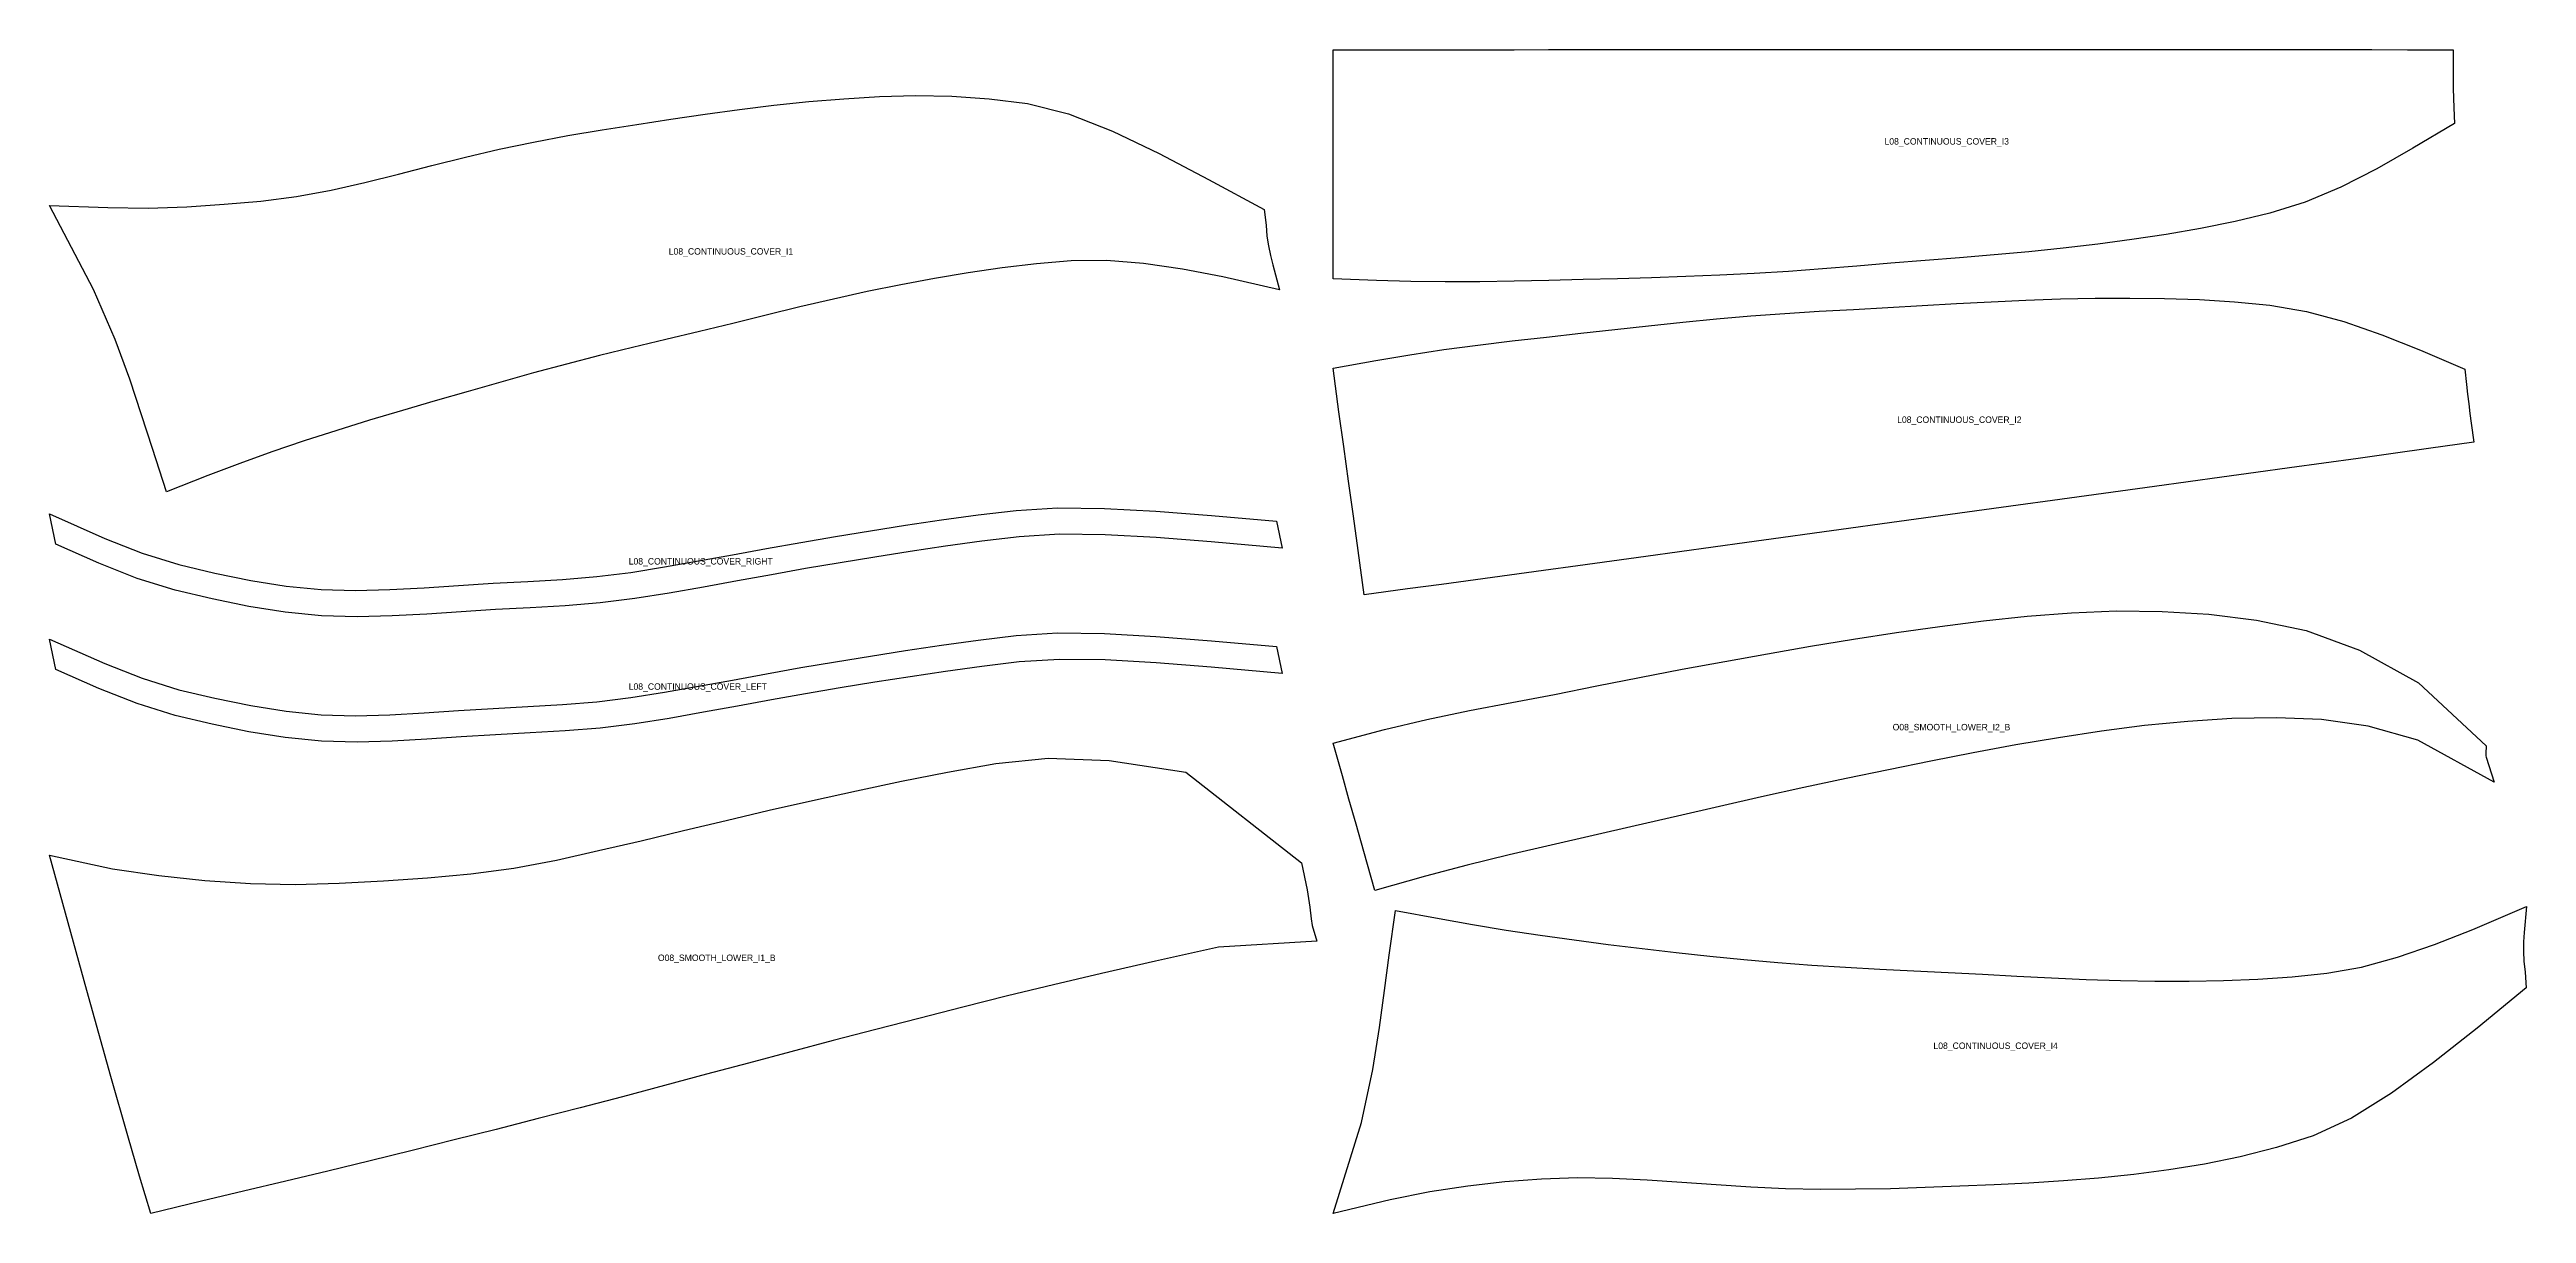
# Model space of a CAD drawing. Header units: millimetres. Extents: x 15 to 21550, y 15 to 1461.
# Drawn here: x 5344 to 8422, y 15 to 1461 of the extents above; entities that cross this region are included whole.
import ezdxf

# ---------------------------------------------------------------- set-up
doc = ezdxf.new("R2010")
doc.units = ezdxf.units.MM

msp = doc.modelspace()

# ---------------------------------------------------------------- linework, layer by layer
for points in [[(6939.4, 1460.8), (6993.9, 1460.8), (7036.4, 1460.9), (7078.9, 1460.9), (7121.6, 1461), (7164.4, 1461), (7207.2, 1461.1), (7249.9, 1461.1), (7292.4, 1461.2), (7334.8, 1461.2), (7377.1, 1461.2), (7419.5, 1461.2), (7461.8, 1461.2), (7504.2, 1461.2), (7546.7, 1461.2), (7589.1, 1461.2), (7631.6, 1461.2), (7674.1, 1461.2), (7716.9, 1461.2), (7759.8, 1461.2), (7802.7, 1461.2), (7845.5, 1461.2), (7888, 1461.2), (7930.5, 1461.2), (7972.9, 1461.2), (8015.2, 1461.2), (8057.6, 1461.2), (8100.1, 1461.2), (8142.9, 1461.2), (8186.2, 1461.1), (8230.1, 1461.1), (8274.5, 1461), (8331.1, 1460.8), (8331.2, 1436.8), (8331.3, 1424.8), (8331.4, 1412.7), (8331.6, 1400.7), (8332, 1388.7), (8332.7, 1369.5), (8281.3, 1338.5), (8236.2, 1313), (8191.5, 1290.3), (8147.1, 1271.5), (8103.4, 1257.7), (8060.2, 1247.4), (8017.4, 1238.7), (7974.7, 1231.4), (7932.1, 1225.1), (7889.5, 1219.5), (7846.8, 1214.4), (7803.8, 1210), (7760.8, 1206), (7717.9, 1202.4), (7675.1, 1199), (7632.6, 1195.6), (7590.1, 1192.1), (7547.6, 1188.7), (7505.1, 1185.6), (7462.5, 1182.9), (7420, 1180.8), (7377.6, 1179.2), (7335.1, 1177.7), (7292.7, 1176.5), (7250.2, 1175.4), (7207.5, 1174.3), (7164.6, 1173.3), (7121.6, 1172.6), (7078.8, 1172.4), (7036.1, 1172.9), (6993.4, 1174.1), (6939.4, 1176.3), (6939.3, 1231.3), (6939.3, 1274.8), (6939.4, 1318.3), (6939.4, 1361.8), (6939.4, 1405.3), (6939.4, 1460.8)], [(5344.4, 1267.4), (5417, 1264.8), (5467.1, 1264.2), (5515, 1265.8), (5561.3, 1269), (5606.8, 1273), (5651.2, 1278.7), (5694.3, 1286.4), (5736.3, 1296.1), (5778, 1306.5), (5819.6, 1317.1), (5861.3, 1327.4), (5903.3, 1337.3), (5945.8, 1346.2), (5988.5, 1354.2), (6031.3, 1361.5), (6074, 1368.2), (6116.5, 1374.6), (6159, 1380.8), (6201.7, 1386.6), (6244.6, 1392), (6287.9, 1396.5), (6331.6, 1400), (6375.7, 1402.7), (6420.3, 1403.9), (6465.7, 1403.2), (6512.1, 1400), (6559.8, 1394), (6610.6, 1381.3), (6665.3, 1359.9), (6723.4, 1332.1), (6784.6, 1299.9), (6853.7, 1262.3), (6856.2, 1242.9), (6857.2, 1229.2), (6859.1, 1217.1), (6861.5, 1205.4), (6864.4, 1193.8), (6873, 1162.8), (6802.2, 1178.8), (6752.2, 1188.4), (6703.9, 1195.5), (6657.8, 1199.2), (6613.9, 1198.7), (6571, 1195.1), (6528.3, 1190.1), (6486.1, 1183.9), (6444.1, 1176.8), (6402.2, 1168.9), (6360.4, 1160.4), (6318.5, 1151.2), (6276.7, 1141.5), (6235, 1131.3), (6193.3, 1121), (6151.9, 1110.9), (6110.4, 1101), (6069, 1091), (6027.8, 1080.9), (5986.8, 1070.3), (5946, 1059.3), (5905.2, 1048), (5864.5, 1036.4), (5823.8, 1024.7), (5783, 1012.7), (5742.1, 1000.6), (5701.3, 988), (5660.7, 975), (5620.5, 961.4), (5580.7, 947), (5541.1, 932), (5489.8, 911.8), (5472.4, 965.4), (5458.7, 1007.5), (5444, 1051.5), (5425.8, 1101.1), (5399, 1162.9), (5344.4, 1267.4)], [(6939.3, 1065.5), (6992.5, 1074.9), (7034.6, 1081.9), (7076.9, 1088.3), (7119.3, 1093.9), (7162, 1099.1), (7204.6, 1104), (7247.1, 1108.7), (7289.3, 1113.4), (7331.5, 1118), (7373.8, 1122.3), (7416, 1126.4), (7458.4, 1130.2), (7500.9, 1133.4), (7543.5, 1136), (7586.1, 1138.4), (7628.6, 1140.8), (7671.2, 1143.2), (7714.1, 1145.7), (7757.1, 1147.9), (7800.3, 1149.9), (7843.4, 1151.3), (7886.4, 1152.1), (7929.4, 1152.4), (7972.5, 1151.9), (8015.8, 1150.5), (8059.4, 1147.7), (8103.5, 1143.5), (8148.8, 1135.7), (8195.3, 1123.1), (8242.7, 1106.8), (8290.8, 1087.7), (8345.9, 1063.9), (8347.8, 1044.8), (8349.1, 1032.9), (8350.5, 1020.9), (8352, 1009), (8353.6, 997.1), (8356.8, 973.3), (8300.7, 965.4), (8256.7, 959.3), (8213.3, 953.2), (8170.4, 947.3), (8128, 941.4), (8085.9, 935.6), (8043.9, 929.8), (8001.9, 924), (7959.9, 918.3), (7917.9, 912.5), (7875.7, 906.7), (7833.3, 900.9), (7790.8, 895), (7748.3, 889.2), (7706, 883.3), (7663.8, 877.5), (7621.8, 871.8), (7579.7, 866), (7537.6, 860.2), (7495.6, 854.4), (7453.7, 848.6), (7411.7, 842.9), (7369.8, 837.1), (7327.8, 831.3), (7285.7, 825.6), (7243.4, 819.8), (7201, 814), (7158.5, 808.2), (7116.3, 802.5), (7074.1, 796.7), (7032, 791), (6978, 783.6), (6970.5, 838.6), (6964.6, 881.6), (6958.6, 924.7), (6952.6, 967.8), (6946.7, 1011), (6939.3, 1065.5)], [(5344.4, 884.3), (5413.1, 853.8), (5459.6, 835.6), (5504.9, 821.4), (5549.8, 810.7), (5594.5, 801.6), (5638.6, 794.6), (5682, 790.3), (5724.7, 789.1), (5767.3, 790.2), (5809.9, 792.5), (5852.6, 795.4), (5895.6, 798.1), (5938.7, 800.4), (5981.7, 802.9), (6024.4, 806.3), (6066.6, 811.5), (6108.7, 818.3), (6150.8, 825.7), (6193, 833.4), (6235.5, 841.2), (6278.2, 848.7), (6321.2, 856), (6364.5, 863.1), (6408.2, 870.1), (6452.7, 876.7), (6498.2, 882.9), (6545.4, 888.6), (6596.9, 891.8), (6655.2, 891.1), (6719.2, 887.5), (6788.1, 882.1), (6869.2, 875), (6876, 841.7), (6787.9, 849.4), (6719.4, 854.7), (6656.1, 858.3), (6599.3, 859), (6549.4, 855.9), (6503.1, 850.3), (6457.9, 844.1), (6413.7, 837.5), (6370.1, 830.6), (6326.9, 823.5), (6284, 816.3), (6241.5, 808.7), (6199.2, 801), (6156.9, 793.3), (6114.5, 785.8), (6071.8, 778.9), (6028.6, 773.6), (5985.2, 770.1), (5941.8, 767.6), (5898.7, 765.3), (5856, 762.7), (5813.2, 759.8), (5770.1, 757.4), (5726.5, 756.3), (5682.2, 757.5), (5637.3, 762), (5592, 769.2), (5546.4, 778.5), (5500.4, 789.4), (5453.4, 804.1), (5405.7, 822.8), (5352.1, 846.6), (5344.4, 884.3)], [(6939.3, 599.5), (7003.2, 616.3), (7055.8, 628.9), (7108.7, 639.9), (7161.7, 650), (7214.6, 660), (7267.3, 670.5), (7320.2, 680.9), (7373.1, 691.1), (7426.1, 700.9), (7479.3, 710.5), (7532.6, 719.7), (7586, 728.5), (7639.5, 736.8), (7693.3, 744.5), (7747.5, 751.3), (7802, 757), (7857, 761.3), (7912.8, 763.6), (7969.6, 763.1), (8027.5, 759.5), (8086.8, 752.3), (8148.5, 739.3), (8214.8, 715), (8288.1, 674.5), (8372.1, 595.9), (8371.6, 586.7), (8371.6, 584.9), (8371.7, 583.7), (8372.1, 582.1), (8382.3, 550.9), (8287.3, 603.1), (8225.6, 620.5), (8167.4, 628.9), (8111.5, 631), (8056.3, 629.8), (8001.7, 626.4), (7947.7, 621.2), (7894.2, 614.3), (7840.9, 606.1), (7787.8, 597.1), (7734.9, 587.3), (7682.2, 577.1), (7629.5, 566.4), (7576.9, 555.4), (7524.4, 544.1), (7471.9, 532.6), (7419.6, 520.8), (7367.2, 508.8), (7314.9, 496.7), (7262.6, 484.5), (7210.2, 472.5), (7158, 460.4), (7106, 447.8), (7054.3, 434.1), (6991.2, 416.3), (6977.5, 464.6), (6967.9, 498.6), (6959.1, 529.8), (6951, 558.6), (6939.3, 599.5)], [(5344.4, 728.7), (5413.1, 698.2), (5459.6, 680), (5504.9, 665.8), (5549.8, 655.2), (5594.5, 646), (5638.6, 639), (5682, 634.7), (5724.7, 633.5), (5767.3, 634.6), (5809.9, 636.9), (5852.6, 639.9), (5895.6, 642.5), (5938.7, 644.8), (5981.7, 647.3), (6024.4, 650.7), (6066.6, 655.9), (6108.7, 662.7), (6150.8, 670.1), (6193, 677.8), (6235.5, 685.6), (6278.2, 693.2), (6321.2, 700.4), (6364.5, 707.5), (6408.2, 714.5), (6452.7, 721.1), (6498.2, 727.3), (6545.4, 733), (6596.9, 736.3), (6655.2, 735.5), (6719.2, 731.9), (6788.1, 726.5), (6869.2, 719.4), (6876, 686.1), (6787.9, 693.8), (6719.4, 699.2), (6656.1, 702.7), (6599.3, 703.4), (6549.4, 700.3), (6503.1, 694.7), (6457.9, 688.5), (6413.7, 681.9), (6370.1, 675), (6326.9, 667.9), (6284, 660.7), (6241.5, 653.2), (6199.2, 645.4), (6156.9, 637.7), (6114.5, 630.2), (6071.8, 623.3), (6028.6, 618), (5985.2, 614.5), (5941.8, 612), (5898.7, 609.7), (5856, 607.1), (5813.2, 604.2), (5770.1, 601.8), (5726.5, 600.7), (5682.2, 601.9), (5637.3, 606.4), (5592, 613.6), (5546.4, 622.9), (5500.4, 633.8), (5453.4, 648.6), (5405.7, 667.2), (5352.1, 691), (5344.4, 728.7)], [(5344.4, 460), (5422.6, 443.1), (5480.3, 434.9), (5537.5, 428.8), (5594, 424.9), (5649.5, 423.8), (5704.4, 425.6), (5759.3, 428.3), (5813.9, 431.9), (5868, 437), (5921.4, 444.2), (5974.2, 453.9), (6026.7, 465.8), (6079.5, 478.1), (6132.3, 490.7), (6185.3, 503.4), (6238.8, 515.9), (6292.6, 528), (6347.2, 540.1), (6403, 552.1), (6460.4, 563.5), (6520.4, 574), (6585.4, 580.7), (6661.3, 577.8), (6756.5, 563.3), (6900.1, 450.8), (6907.1, 417.2), (6910.4, 395.7), (6912.2, 381.1), (6913.3, 372.6), (6919.3, 353.2), (6797.2, 345.9), (6718.8, 328.3), (6651.8, 313.2), (6591.8, 299.1), (6534.7, 285.2), (6479.1, 271.3), (6424.8, 257.4), (6371.2, 243.6), (6318.2, 229.7), (6265.5, 215.8), (6213, 201.9), (6160.7, 187.9), (6108.4, 174), (6056.2, 160.1), (6003.9, 146.4), (5951.7, 132.9), (5899.5, 119.5), (5847.2, 106.3), (5795, 93.2), (5742.7, 80.2), (5690.3, 67.6), (5637.9, 55.2), (5585.6, 42.8), (5533.4, 30.2), (5470.1, 15), (5456.4, 61.2), (5441.8, 111.3), (5420.7, 185.1), (5390.6, 291.9), (5344.4, 460)], [(7016.9, 391.5), (7071, 381.4), (7112.7, 373.9), (7154.5, 367), (7196.5, 360.7), (7238.8, 354.8), (7281.2, 349.3), (7323.5, 344.1), (7365.7, 339.3), (7407.7, 334.8), (7449.8, 330.7), (7491.9, 327), (7534.1, 323.6), (7576.3, 320.9), (7618.7, 318.5), (7661.2, 316.4), (7703.8, 314.4), (7746.4, 312.2), (7789.2, 309.9), (7832.2, 307.7), (7875.1, 305.7), (7917.9, 304.4), (7960.6, 303.8), (8003.2, 303.7), (8045.8, 304.4), (8088.4, 306.2), (8131.2, 309.2), (8174.1, 313.6), (8217.4, 321.2), (8262, 333.3), (8308.2, 349.1), (8355.6, 367.8), (8422.3, 396.3), (8419.5, 364.3), (8418.8, 352.4), (8418.5, 340.4), (8419, 328.3), (8420.7, 314.8), (8422.1, 295.2), (8361, 245.4), (8306.8, 202.5), (8254.7, 164.5), (8204.9, 133.4), (8157.4, 111.6), (8111.5, 96.8), (8066.6, 85.2), (8022.1, 76.1), (7978, 69), (7934.2, 63.5), (7890.6, 58.9), (7847.2, 55.4), (7804, 52.8), (7761, 50.7), (7718.1, 48.8), (7675.1, 47.1), (7632, 45.8), (7588.6, 45), (7545.1, 44.9), (7501.7, 45.8), (7458.5, 47.8), (7415.6, 50.4), (7372.7, 53.3), (7329.8, 56.2), (7286.7, 58.6), (7242.9, 59.3), (7198.2, 57.7), (7152.7, 54.1), (7106.7, 49), (7059.4, 41.8), (7010.3, 32.1), (6939.3, 15), (6974.5, 128), (6988.9, 193.7), (6997.1, 245.9), (7003.3, 291.9), (7009.1, 335.8), (7016.9, 391.5)]]:
    msp.add_lwpolyline(points, close=True)

# ---------------------------------------------------------------- texts
for s, p in [('L08_CONTINUOUS_COVER_I3', (7624.6, 1343.1)), ('L08_CONTINUOUS_COVER_I1', (6113.9, 1206.4)), ('L08_CONTINUOUS_COVER_I2', (7640.3, 997.3)), ('L08_CONTINUOUS_COVER_RIGHT', (6064.1, 821.3)), ('L08_CONTINUOUS_COVER_LEFT', (6064.1, 665.7)), ('O08_SMOOTH_LOWER_I2_B', (7634.7, 615.3)), ('O08_SMOOTH_LOWER_I1_B', (6100.4, 328.7)), ('L08_CONTINUOUS_COVER_I4', (7685.4, 219.4))]:
    msp.add_text(s, height=8).set_placement(p)

doc.saveas('drawing.dxf')
